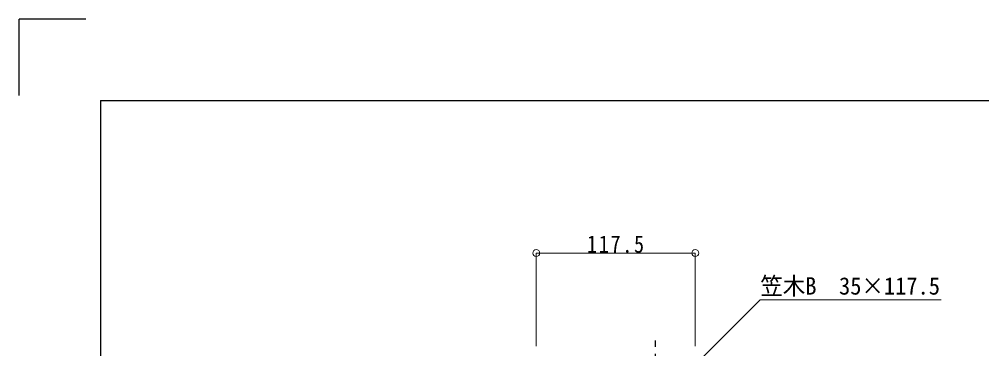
# Model space of a CAD drawing. Units: millimetres at full size, sheet at 1:5; details may follow other scales. Extents: x -1050 to 1050, y -742 to 742.
# Drawn here: x -1050 to -339, y 499 to 742 of the extents above; entities that cross this region are included whole.
import ezdxf
from ezdxf.enums import TextEntityAlignment as Align

# ---------------------------------------------------------------- set-up
doc = ezdxf.new("R2010")
doc.units = ezdxf.units.MM
doc.header["$LTSCALE"] = 5
doc.linetypes.add('CHAIN1', pattern=[8, 5, -1, 1, -1])
for name, color, linetype in [('0-0_通り芯', 7, 'CHAIN1'), ('1-4_印刷位置ライン', 7, 'Continuous'), ('1-5_図枠1_1', 7, 'Continuous')]:
    doc.layers.add(name, color=color, linetype=linetype)
doc.layers.add('0-3_寸法', color=54, linetype='Continuous', lineweight=20)
doc.layers.add('0-9_文字', color=3, linetype='Continuous', lineweight=20)
doc.styles.add('ＭＳ ゴシック', font='')
doc.styles.get('ＭＳ ゴシック').set_extended_font_data('MS Gothic')

# ---------------------------------------------------------------- blocks, each defined once
blk = doc.blocks.new('dimension_origin')
at = {"color": 0, "linetype": 'Continuous', "lineweight": -2}
blk.add_circle((0, 0), 1.25, dxfattribs=at)

msp = doc.modelspace()

# ---------------------------------------------------------------- linework, layer by layer
at = {"layer": '0-0_通り芯'}
msp.add_line((-580, -449.293), (-580, 505.456), dxfattribs=at)
at = {"layer": '0-3_寸法'}
for p, q in [((-668, 501.257), (-668, 570)), ((-668, 570), (-550.5, 570)), ((-550.5, 501.257), (-550.5, 570))]:
    msp.add_line(p, q, dxfattribs=at)
at = {"layer": '0-9_文字'}
msp.add_lwpolyline([(-550.5, 487.459), (-502.5, 535.459), (-368.75, 535.459)], dxfattribs=at)
at = {"layer": '1-4_印刷位置ライン'}
for p in [(-1050, 686.222), (-1000.874, 742.5)]:
    msp.add_line(p, (-1050, 742.5), dxfattribs=at)
at = {"layer": '1-5_図枠1_1'}
msp.add_line((-990, 682.5), (703.535, 682.5), dxfattribs=at)
msp.add_lwpolyline([(-990, 682.5), (-990, -707.5), (990, -707.5)], dxfattribs=at)

# ---------------------------------------------------------------- block references
at = {"layer": '0-3_寸法', "xscale": 2, "yscale": 2, "rotation": 180}
msp.add_blockref('dimension_origin', (-668, 570), dxfattribs=at)
at = {"layer": '0-3_寸法', "xscale": 2, "yscale": 2}
msp.add_blockref('dimension_origin', (-550.5, 570), dxfattribs=at)

# ---------------------------------------------------------------- texts
at = {"layer": '0-3_寸法', "insert": (-630.5, 570), "char_height": 12.83, "attachment_point": 7, "style": 'ＭＳ ゴシック'}
msp.add_mtext('\\T1.17;\\W0.85;117.5', dxfattribs=at)
at = {"layer": '0-9_文字', "style": 'ＭＳ ゴシック', "width": 0.95}
msp.add_text('笠木B\u300035×117.5', height=12.83, dxfattribs=at).set_placement((-502.5, 535.459), align=Align.BOTTOM_LEFT)

doc.saveas('drawing.dxf')
